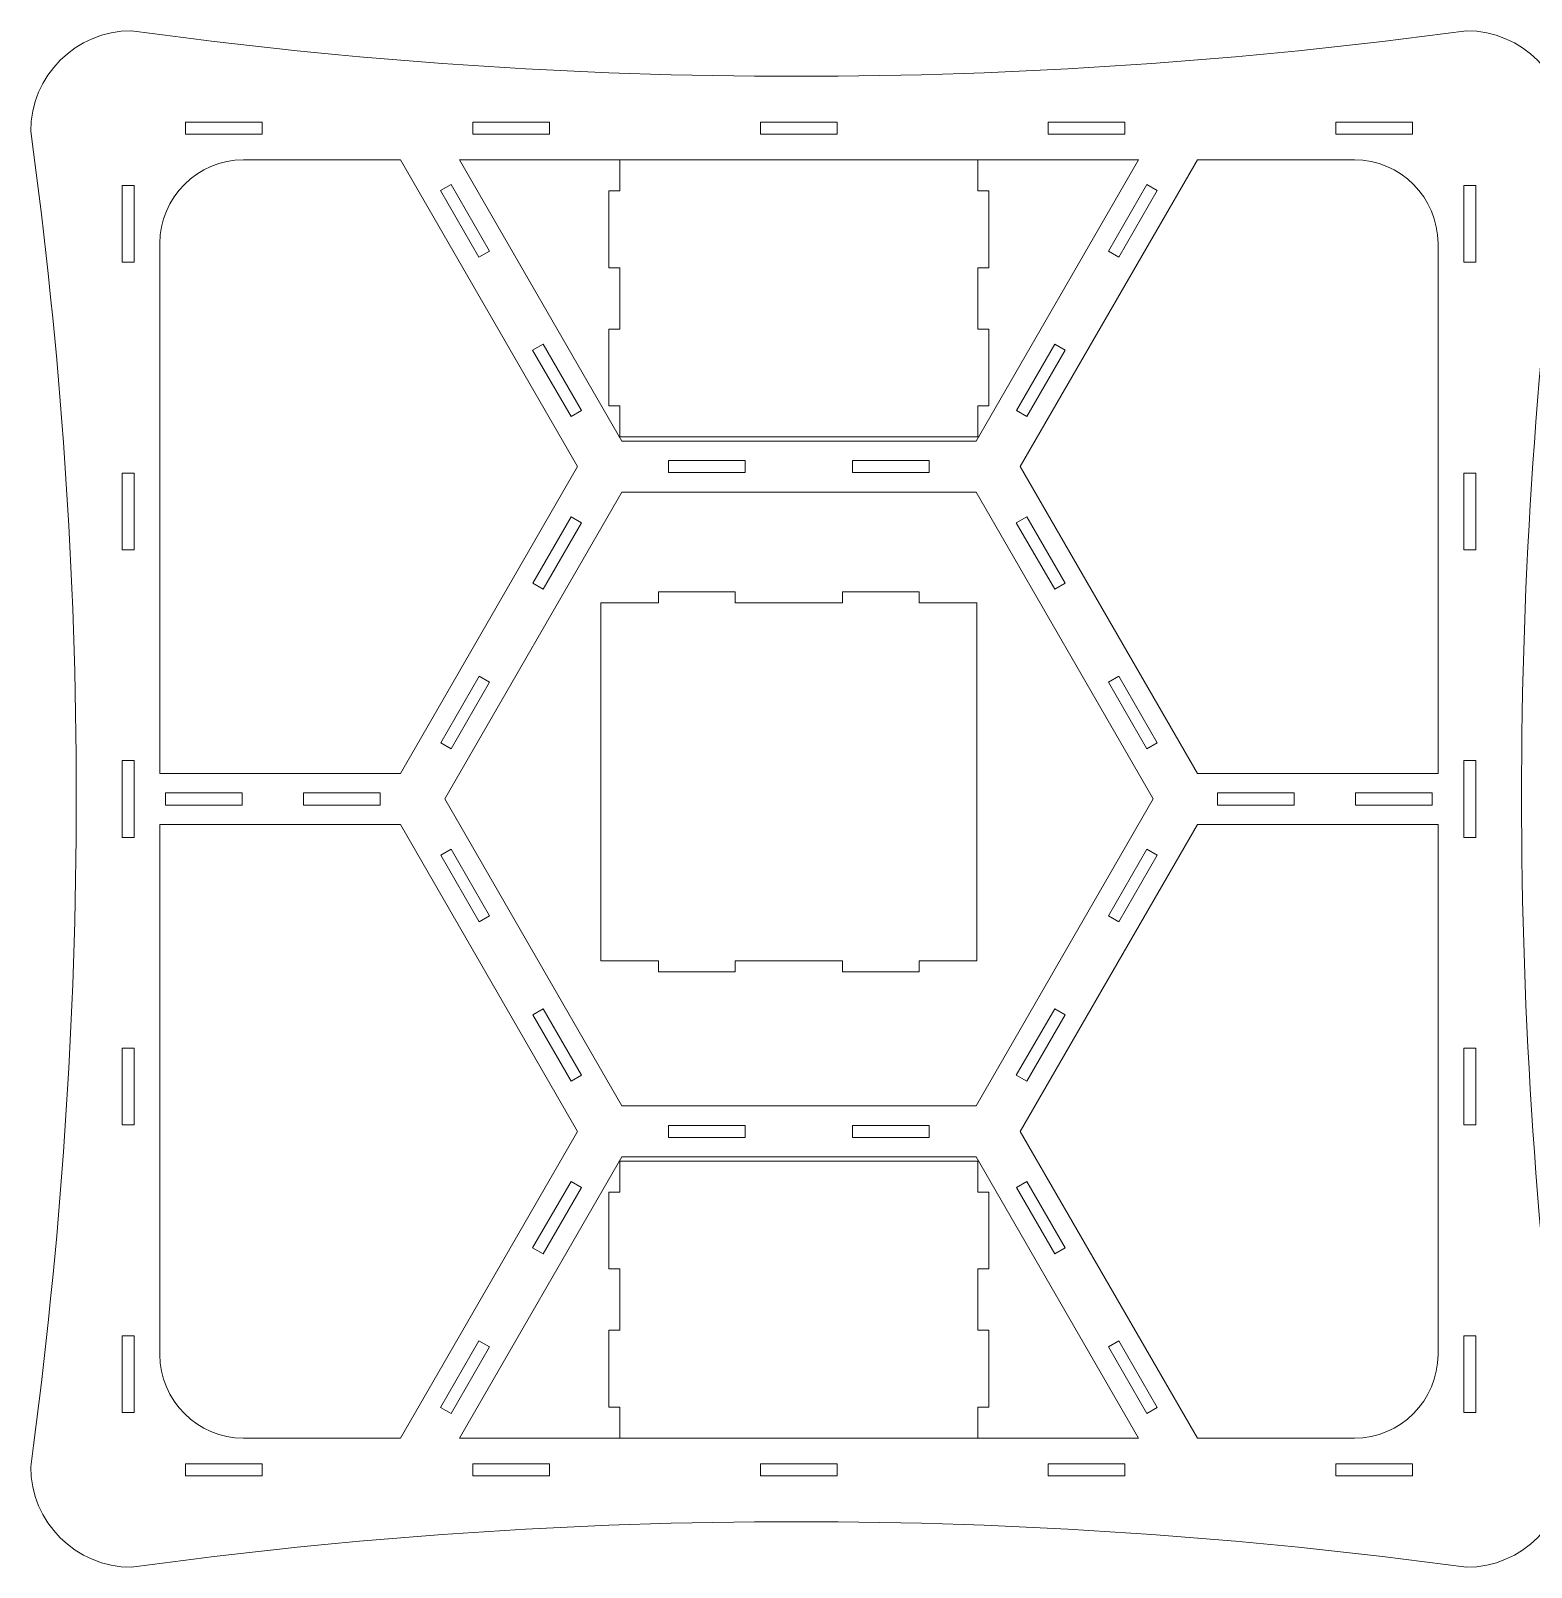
# Model space of a CAD drawing. Header units: millimetres. Extents: x -1689 to 1282, y -352 to 737.
# Drawn here: x 7.4 to 300.4, y 437.2 to 737.2 of the extents above; entities that cross this region are included whole.
import ezdxf

# ---------------------------------------------------------------- set-up
doc = ezdxf.new("R2010")
doc.units = ezdxf.units.MM
doc.header["$MEASUREMENT"] = 0
doc.layers.add('layer 1', color=7, linetype='Continuous')

msp = doc.modelspace()

# ---------------------------------------------------------------- linework, layer by layer
at = {"layer": 'layer 1', "color": 240, "lineweight": 18}
for points, knots in [([(27.0369, 737.193), (113.2745, 725.3298), (200.1811, 725.3298), (287.7561, 737.1929), (287.7561, 737.1929), (298.5579, 737.1929), (307.3953, 728.3561), (307.3968, 717.553), (307.3968, 717.553), (295.5337, 631.3161), (295.5336, 544.4103), (307.3965, 456.8352), (307.3965, 456.8352), (307.3965, 446.0316), (298.5593, 437.194), (287.7568, 437.193), (287.7568, 437.193), (200.1817, 449.0561), (113.2755, 449.0562), (27.0384, 437.1932), (27.0384, 437.1932), (16.2347, 437.1932), (7.3968, 446.0311), (7.3968, 456.8331), (7.3968, 456.8331), (19.26, 544.4087), (19.26, 631.3154), (7.3968, 717.553), (7.3968, 717.553), (7.3968, 728.3549), (16.2347, 737.1929), (27.0369, 737.193)], [0, 0, 0, 0, 0.11111111, 0.11111111, 0.11111111, 0.11111111, 0.22222222, 0.22222222, 0.22222222, 0.22222222, 0.33333333, 0.33333333, 0.33333333, 0.33333333, 0.44444444, 0.44444444, 0.44444444, 0.44444444, 0.55555556, 0.55555556, 0.55555556, 0.55555556, 0.66666667, 0.66666667, 0.66666667, 0.66666667, 0.77777778, 0.77777778, 0.77777778, 0.77777778, 1, 1, 1, 1]), ([(37.5933, 717.0052), (37.5933, 717.0052), (52.5687, 717.0052), (52.5687, 717.0052), (52.5687, 717.0052), (52.5687, 717.0052), (52.5687, 719.3513), (52.5687, 719.3513), (52.5687, 719.3513), (52.5687, 719.3513), (37.5933, 719.3513), (37.5933, 719.3513), (37.5933, 719.3513), (37.5933, 719.3513), (37.5933, 717.0052), (37.5933, 717.0052)], [0, 0, 0, 0, 0.2, 0.2, 0.2, 0.2, 0.4, 0.4, 0.4, 0.4, 0.6, 0.6, 0.6, 0.6, 1, 1, 1, 1]), ([(93.7512, 717.0052), (93.7512, 717.0052), (108.7266, 717.0052), (108.7266, 717.0052), (108.7266, 717.0052), (108.7266, 717.0052), (108.7266, 719.3513), (108.7266, 719.3513), (108.7266, 719.3513), (108.7266, 719.3513), (93.7512, 719.3513), (93.7512, 719.3513), (93.7512, 719.3513), (93.7512, 719.3513), (93.7512, 717.0052), (93.7512, 717.0052)], [0, 0, 0, 0, 0.2, 0.2, 0.2, 0.2, 0.4, 0.4, 0.4, 0.4, 0.6, 0.6, 0.6, 0.6, 1, 1, 1, 1]), ([(149.9091, 717.0052), (149.9091, 717.0052), (164.8846, 717.0052), (164.8846, 717.0052), (164.8846, 717.0052), (164.8846, 717.0052), (164.8846, 719.3513), (164.8846, 719.3513), (164.8846, 719.3513), (164.8846, 719.3513), (149.9091, 719.3513), (149.9091, 719.3513), (149.9091, 719.3513), (149.9091, 719.3513), (149.9091, 717.0052), (149.9091, 717.0052)], [0, 0, 0, 0, 0.2, 0.2, 0.2, 0.2, 0.4, 0.4, 0.4, 0.4, 0.6, 0.6, 0.6, 0.6, 1, 1, 1, 1]), ([(206.067, 717.0052), (206.067, 717.0052), (221.0425, 717.0052), (221.0425, 717.0052), (221.0425, 717.0052), (221.0425, 717.0052), (221.0425, 719.3513), (221.0425, 719.3513), (221.0425, 719.3513), (221.0425, 719.3513), (206.067, 719.3513), (206.067, 719.3513), (206.067, 719.3513), (206.067, 719.3513), (206.067, 717.0052), (206.067, 717.0052)], [0, 0, 0, 0, 0.2, 0.2, 0.2, 0.2, 0.4, 0.4, 0.4, 0.4, 0.6, 0.6, 0.6, 0.6, 1, 1, 1, 1]), ([(262.225, 717.0052), (262.225, 717.0052), (277.2004, 717.0052), (277.2004, 717.0052), (277.2004, 717.0052), (277.2004, 717.0052), (277.2004, 719.3513), (277.2004, 719.3513), (277.2004, 719.3513), (277.2004, 719.3513), (262.225, 719.3513), (262.225, 719.3513), (262.225, 719.3513), (262.225, 719.3513), (262.225, 717.0052), (262.225, 717.0052)], [0, 0, 0, 0, 0.2, 0.2, 0.2, 0.2, 0.4, 0.4, 0.4, 0.4, 0.6, 0.6, 0.6, 0.6, 1, 1, 1, 1]), ([(114.1665, 652.0867), (114.1665, 652.0867), (79.5822, 711.9884), (79.5822, 711.9884), (79.5822, 711.9884), (79.5822, 711.9884), (48.9413, 711.9884), (48.9413, 711.9884)], [0, 0, 0, 0, 0.33333333, 0.33333333, 0.33333333, 0.33333333, 1, 1, 1, 1]), ([(191.9811, 657.0783), (191.9811, 657.0783), (223.6832, 711.9884), (223.6832, 711.9884), (223.6832, 711.9884), (223.6832, 711.9884), (91.1102, 711.9884), (91.1102, 711.9884), (91.1102, 711.9884), (91.1102, 711.9884), (122.8125, 657.0785), (122.8125, 657.0785), (122.8125, 657.0785), (122.8125, 657.0785), (191.9811, 657.0783), (191.9811, 657.0783)], [0, 0, 0, 0, 0.2, 0.2, 0.2, 0.2, 0.4, 0.4, 0.4, 0.4, 0.6, 0.6, 0.6, 0.6, 1, 1, 1, 1]), ([(122.4541, 678.9467), (122.4541, 678.9467), (122.4541, 690.9279), (122.4541, 690.9279), (122.4541, 690.9279), (122.4541, 690.9279), (120.2826, 690.9279), (120.2826, 690.9279), (120.2826, 690.9279), (120.2826, 690.9279), (120.2826, 705.9026), (120.2826, 705.9026), (120.2826, 705.9026), (120.2826, 705.9026), (122.4541, 705.9026), (122.4541, 705.9026), (122.4541, 705.9026), (122.4541, 705.9026), (122.4541, 711.9679), (122.4541, 711.9679), (122.4541, 711.9679), (122.4541, 711.9679), (192.3395, 711.9679), (192.3395, 711.9679), (192.3395, 711.9679), (192.3395, 711.9679), (192.3395, 705.9026), (192.3395, 705.9026), (192.3395, 705.9026), (192.3395, 705.9026), (194.5109, 705.9026), (194.5109, 705.9026), (194.5109, 705.9026), (194.5109, 705.9026), (194.5109, 690.9279), (194.5109, 690.9279), (194.5109, 690.9279), (194.5109, 690.9279), (192.3395, 690.9279), (192.3395, 690.9279), (192.3395, 690.9279), (192.3395, 690.9279), (192.3395, 678.9467), (192.3395, 678.9467), (192.3395, 678.9467), (192.3395, 678.9467), (194.5109, 678.9467), (194.5109, 678.9467), (194.5109, 678.9467), (194.5109, 678.9467), (194.5109, 663.9721), (194.5109, 663.9721), (194.5109, 663.9721), (194.5109, 663.9721), (192.3395, 663.9721), (192.3395, 663.9721), (192.3395, 663.9721), (192.3395, 663.9721), (192.3395, 657.9067), (192.3395, 657.9067), (192.3395, 657.9067), (192.3395, 657.9067), (122.4541, 657.9067), (122.4541, 657.9067), (122.4541, 657.9067), (122.4541, 657.9067), (122.4541, 663.9721), (122.4541, 663.9721), (122.4541, 663.9721), (122.4541, 663.9721), (120.2826, 663.9721), (120.2826, 663.9721), (120.2826, 663.9721), (120.2826, 663.9721), (120.2826, 678.9467), (120.2826, 678.9467), (120.2826, 678.9467), (120.2826, 678.9467), (122.4541, 678.9467), (122.4541, 678.9467)], [0, 0, 0, 0, 0.04761905, 0.04761905, 0.04761905, 0.04761905, 0.0952381, 0.0952381, 0.0952381, 0.0952381, 0.14285714, 0.14285714, 0.14285714, 0.14285714, 0.19047619, 0.19047619, 0.19047619, 0.19047619, 0.23809524, 0.23809524, 0.23809524, 0.23809524, 0.28571429, 0.28571429, 0.28571429, 0.28571429, 0.33333333, 0.33333333, 0.33333333, 0.33333333, 0.38095238, 0.38095238, 0.38095238, 0.38095238, 0.42857143, 0.42857143, 0.42857143, 0.42857143, 0.47619048, 0.47619048, 0.47619048, 0.47619048, 0.52380952, 0.52380952, 0.52380952, 0.52380952, 0.57142857, 0.57142857, 0.57142857, 0.57142857, 0.61904762, 0.61904762, 0.61904762, 0.61904762, 0.66666667, 0.66666667, 0.66666667, 0.66666667, 0.71428571, 0.71428571, 0.71428571, 0.71428571, 0.76190476, 0.76190476, 0.76190476, 0.76190476, 0.80952381, 0.80952381, 0.80952381, 0.80952381, 0.85714286, 0.85714286, 0.85714286, 0.85714286, 0.9047619, 0.9047619, 0.9047619, 0.9047619, 1, 1, 1, 1]), ([(265.8524, 711.9884), (265.8524, 711.9884), (235.2112, 711.9884), (235.2112, 711.9884), (235.2112, 711.9884), (235.2112, 711.9884), (200.627, 652.0866), (200.627, 652.0866)], [0, 0, 0, 0, 0.33333333, 0.33333333, 0.33333333, 0.33333333, 1, 1, 1, 1]), ([(27.5847, 692.0212), (27.5847, 692.0212), (27.5847, 706.9966), (27.5847, 706.9966), (27.5847, 706.9966), (27.5847, 706.9966), (25.2386, 706.9966), (25.2386, 706.9966), (25.2386, 706.9966), (25.2386, 706.9966), (25.2386, 692.0212), (25.2386, 692.0212), (25.2386, 692.0212), (25.2386, 692.0212), (27.5847, 692.0212), (27.5847, 692.0212)], [0, 0, 0, 0, 0.2, 0.2, 0.2, 0.2, 0.4, 0.4, 0.4, 0.4, 0.6, 0.6, 0.6, 0.6, 1, 1, 1, 1]), ([(94.9236, 693.0084), (94.9236, 693.0084), (87.4359, 705.9775), (87.4359, 705.9775), (87.4359, 705.9775), (87.4359, 705.9775), (89.4677, 707.1504), (89.4677, 707.1504), (89.4677, 707.1504), (89.4677, 707.1504), (96.9554, 694.1814), (96.9554, 694.1814), (96.9554, 694.1814), (96.9554, 694.1814), (94.9236, 693.0084), (94.9236, 693.0084)], [0, 0, 0, 0, 0.2, 0.2, 0.2, 0.2, 0.4, 0.4, 0.4, 0.4, 0.6, 0.6, 0.6, 0.6, 1, 1, 1, 1]), ([(219.8697, 693.0084), (219.8697, 693.0084), (227.3575, 705.9775), (227.3575, 705.9775), (227.3575, 705.9775), (227.3575, 705.9775), (225.3256, 707.1504), (225.3256, 707.1504), (225.3256, 707.1504), (225.3256, 707.1504), (217.8379, 694.1814), (217.8379, 694.1814), (217.8379, 694.1814), (217.8379, 694.1814), (219.8697, 693.0084), (219.8697, 693.0084)], [0, 0, 0, 0, 0.2, 0.2, 0.2, 0.2, 0.4, 0.4, 0.4, 0.4, 0.6, 0.6, 0.6, 0.6, 1, 1, 1, 1]), ([(289.5552, 692.0212), (289.5552, 692.0212), (289.5552, 706.9966), (289.5552, 706.9966), (289.5552, 706.9966), (289.5552, 706.9966), (287.209, 706.9966), (287.209, 706.9966), (287.209, 706.9966), (287.209, 706.9966), (287.209, 692.0212), (287.209, 692.0212), (287.209, 692.0212), (287.209, 692.0212), (289.5552, 692.0212), (289.5552, 692.0212)], [0, 0, 0, 0, 0.2, 0.2, 0.2, 0.2, 0.4, 0.4, 0.4, 0.4, 0.6, 0.6, 0.6, 0.6, 1, 1, 1, 1]), ([(32.6015, 695.6486), (32.6015, 695.6486), (32.6013, 592.1848), (32.6013, 592.1848), (32.6013, 592.1848), (32.6013, 592.1848), (79.582, 592.1847), (79.582, 592.1847), (79.582, 592.1847), (79.582, 592.1847), (114.1665, 652.0867), (114.1665, 652.0867)], [0, 0, 0, 0, 0.25, 0.25, 0.25, 0.25, 0.5, 0.5, 0.5, 0.5, 1, 1, 1, 1]), ([(200.627, 652.0866), (200.627, 652.0866), (235.2112, 592.1848), (235.2112, 592.1848), (235.2112, 592.1848), (235.2112, 592.1848), (282.192, 592.1847), (282.192, 592.1847), (282.192, 592.1847), (282.192, 592.1847), (282.1922, 695.6486), (282.1922, 695.6486)], [0, 0, 0, 0, 0.25, 0.25, 0.25, 0.25, 0.5, 0.5, 0.5, 0.5, 1, 1, 1, 1]), ([(112.894, 661.8826), (112.894, 661.8826), (105.4064, 674.8515), (105.4064, 674.8515), (105.4064, 674.8515), (105.4064, 674.8515), (107.4382, 676.0246), (107.4382, 676.0246), (107.4382, 676.0246), (107.4382, 676.0246), (114.9259, 663.0557), (114.9259, 663.0557), (114.9259, 663.0557), (114.9259, 663.0557), (112.894, 661.8826), (112.894, 661.8826)], [0, 0, 0, 0, 0.2, 0.2, 0.2, 0.2, 0.4, 0.4, 0.4, 0.4, 0.6, 0.6, 0.6, 0.6, 1, 1, 1, 1]), ([(201.8993, 661.8826), (201.8993, 661.8826), (209.3869, 674.8515), (209.3869, 674.8515), (209.3869, 674.8515), (209.3869, 674.8515), (207.3551, 676.0246), (207.3551, 676.0246), (207.3551, 676.0246), (207.3551, 676.0246), (199.8674, 663.0557), (199.8674, 663.0557), (199.8674, 663.0557), (199.8674, 663.0557), (201.8993, 661.8826), (201.8993, 661.8826)], [0, 0, 0, 0, 0.2, 0.2, 0.2, 0.2, 0.4, 0.4, 0.4, 0.4, 0.6, 0.6, 0.6, 0.6, 1, 1, 1, 1]), ([(131.9384, 650.9135), (131.9384, 650.9135), (146.9138, 650.9135), (146.9138, 650.9135), (146.9138, 650.9135), (146.9138, 650.9135), (146.9138, 653.2597), (146.9138, 653.2597), (146.9138, 653.2597), (146.9138, 653.2597), (131.9384, 653.2597), (131.9384, 653.2597), (131.9384, 653.2597), (131.9384, 653.2597), (131.9384, 650.9135), (131.9384, 650.9135)], [0, 0, 0, 0, 0.2, 0.2, 0.2, 0.2, 0.4, 0.4, 0.4, 0.4, 0.6, 0.6, 0.6, 0.6, 1, 1, 1, 1]), ([(167.8794, 650.9135), (167.8794, 650.9135), (182.8548, 650.9135), (182.8548, 650.9135), (182.8548, 650.9135), (182.8548, 650.9135), (182.8547, 653.2597), (182.8547, 653.2597), (182.8547, 653.2597), (182.8547, 653.2597), (167.8794, 653.2597), (167.8794, 653.2597), (167.8794, 653.2597), (167.8794, 653.2597), (167.8794, 650.9135), (167.8794, 650.9135)], [0, 0, 0, 0, 0.2, 0.2, 0.2, 0.2, 0.4, 0.4, 0.4, 0.4, 0.6, 0.6, 0.6, 0.6, 1, 1, 1, 1]), ([(27.5847, 635.8632), (27.5847, 635.8632), (27.5847, 650.8387), (27.5847, 650.8387), (27.5847, 650.8387), (27.5847, 650.8387), (25.2386, 650.8387), (25.2386, 650.8387), (25.2386, 650.8387), (25.2386, 650.8387), (25.2386, 635.8632), (25.2386, 635.8632), (25.2386, 635.8632), (25.2386, 635.8632), (27.5847, 635.8632), (27.5847, 635.8632)], [0, 0, 0, 0, 0.2, 0.2, 0.2, 0.2, 0.4, 0.4, 0.4, 0.4, 0.6, 0.6, 0.6, 0.6, 1, 1, 1, 1]), ([(289.5552, 635.8632), (289.5552, 635.8632), (289.5552, 650.8387), (289.5552, 650.8387), (289.5552, 650.8387), (289.5552, 650.8387), (287.209, 650.8387), (287.209, 650.8387), (287.209, 650.8387), (287.209, 650.8387), (287.209, 635.8632), (287.209, 635.8632), (287.209, 635.8632), (287.209, 635.8632), (289.5552, 635.8632), (289.5552, 635.8632)], [0, 0, 0, 0, 0.2, 0.2, 0.2, 0.2, 0.4, 0.4, 0.4, 0.4, 0.6, 0.6, 0.6, 0.6, 1, 1, 1, 1]), ([(191.9811, 527.2914), (191.9811, 527.2914), (122.8125, 527.2912), (122.8125, 527.2912), (122.8125, 527.2912), (122.8125, 527.2912), (88.2282, 587.1931), (88.2282, 587.1931), (88.2282, 587.1931), (88.2282, 587.1931), (122.8124, 647.0948), (122.8124, 647.0948), (122.8124, 647.0948), (122.8124, 647.0948), (191.9809, 647.0947), (191.9809, 647.0947), (191.9809, 647.0947), (191.9809, 647.0947), (226.5652, 587.1931), (226.5652, 587.1931), (226.5652, 587.1931), (226.5652, 587.1931), (191.9811, 527.2914), (191.9811, 527.2914)], [0, 0, 0, 0, 0.14285714, 0.14285714, 0.14285714, 0.14285714, 0.28571429, 0.28571429, 0.28571429, 0.28571429, 0.42857143, 0.42857143, 0.42857143, 0.42857143, 0.57142857, 0.57142857, 0.57142857, 0.57142857, 0.71428571, 0.71428571, 0.71428571, 0.71428571, 1, 1, 1, 1]), ([(107.4545, 628.1316), (107.4545, 628.1316), (114.9422, 641.1007), (114.9422, 641.1007), (114.9422, 641.1007), (114.9422, 641.1007), (112.9103, 642.2737), (112.9103, 642.2737), (112.9103, 642.2737), (112.9103, 642.2737), (105.4226, 629.3047), (105.4226, 629.3047), (105.4226, 629.3047), (105.4226, 629.3047), (107.4545, 628.1316), (107.4545, 628.1316)], [0, 0, 0, 0, 0.2, 0.2, 0.2, 0.2, 0.4, 0.4, 0.4, 0.4, 0.6, 0.6, 0.6, 0.6, 1, 1, 1, 1]), ([(209.3707, 629.3047), (209.3707, 629.3047), (201.883, 642.2738), (201.883, 642.2738), (201.883, 642.2738), (201.883, 642.2738), (199.8512, 641.1006), (199.8512, 641.1006), (199.8512, 641.1006), (199.8512, 641.1006), (207.3389, 628.1316), (207.3389, 628.1316), (207.3389, 628.1316), (207.3389, 628.1316), (209.3707, 629.3047), (209.3707, 629.3047)], [0, 0, 0, 0, 0.2, 0.2, 0.2, 0.2, 0.4, 0.4, 0.4, 0.4, 0.6, 0.6, 0.6, 0.6, 1, 1, 1, 1]), ([(129.9705, 627.6619), (129.9705, 627.6619), (144.9458, 627.6619), (144.9458, 627.6619), (144.9458, 627.6619), (144.9458, 627.6619), (144.9458, 625.4905), (144.9458, 625.4905), (144.9458, 625.4905), (144.9458, 625.4905), (165.9115, 625.4905), (165.9115, 625.4905), (165.9115, 625.4905), (165.9115, 625.4905), (165.9115, 627.6619), (165.9115, 627.6619), (165.9115, 627.6619), (165.9115, 627.6619), (180.8868, 627.6619), (180.8868, 627.6619), (180.8868, 627.6619), (180.8868, 627.6619), (180.8869, 625.4905), (180.8869, 625.4905), (180.8869, 625.4905), (180.8869, 625.4905), (192.1685, 625.4905), (192.1685, 625.4905), (192.1685, 625.4905), (192.1685, 625.4905), (192.1685, 555.6051), (192.1685, 555.6051), (192.1685, 555.6051), (192.1685, 555.6051), (180.8868, 555.6051), (180.8868, 555.6051), (180.8868, 555.6051), (180.8868, 555.6051), (180.8869, 553.4336), (180.8869, 553.4336), (180.8869, 553.4336), (180.8869, 553.4336), (165.9115, 553.4336), (165.9115, 553.4336), (165.9115, 553.4336), (165.9115, 553.4336), (165.9115, 555.6051), (165.9115, 555.6051), (165.9115, 555.6051), (165.9115, 555.6051), (144.9458, 555.6051), (144.9458, 555.6051), (144.9458, 555.6051), (144.9458, 555.6051), (144.9458, 553.4336), (144.9458, 553.4336), (144.9458, 553.4336), (144.9458, 553.4336), (129.9705, 553.4336), (129.9705, 553.4336), (129.9705, 553.4336), (129.9705, 553.4336), (129.9705, 555.6051), (129.9705, 555.6051), (129.9705, 555.6051), (129.9705, 555.6051), (118.689, 555.6051), (118.689, 555.6051), (118.689, 555.6051), (118.689, 555.6051), (118.689, 625.4905), (118.689, 625.4905), (118.689, 625.4905), (118.689, 625.4905), (129.9705, 625.4905), (129.9705, 625.4905), (129.9705, 625.4905), (129.9705, 625.4905), (129.9705, 627.6619), (129.9705, 627.6619)], [0, 0, 0, 0, 0.04761905, 0.04761905, 0.04761905, 0.04761905, 0.0952381, 0.0952381, 0.0952381, 0.0952381, 0.14285714, 0.14285714, 0.14285714, 0.14285714, 0.19047619, 0.19047619, 0.19047619, 0.19047619, 0.23809524, 0.23809524, 0.23809524, 0.23809524, 0.28571429, 0.28571429, 0.28571429, 0.28571429, 0.33333333, 0.33333333, 0.33333333, 0.33333333, 0.38095238, 0.38095238, 0.38095238, 0.38095238, 0.42857143, 0.42857143, 0.42857143, 0.42857143, 0.47619048, 0.47619048, 0.47619048, 0.47619048, 0.52380952, 0.52380952, 0.52380952, 0.52380952, 0.57142857, 0.57142857, 0.57142857, 0.57142857, 0.61904762, 0.61904762, 0.61904762, 0.61904762, 0.66666667, 0.66666667, 0.66666667, 0.66666667, 0.71428571, 0.71428571, 0.71428571, 0.71428571, 0.76190476, 0.76190476, 0.76190476, 0.76190476, 0.80952381, 0.80952381, 0.80952381, 0.80952381, 0.85714286, 0.85714286, 0.85714286, 0.85714286, 0.9047619, 0.9047619, 0.9047619, 0.9047619, 1, 1, 1, 1]), ([(89.4839, 597.0059), (89.4839, 597.0059), (96.9716, 609.9748), (96.9716, 609.9748), (96.9716, 609.9748), (96.9716, 609.9748), (94.9398, 611.1478), (94.9398, 611.1478), (94.9398, 611.1478), (94.9398, 611.1478), (87.4521, 598.1789), (87.4521, 598.1789), (87.4521, 598.1789), (87.4521, 598.1789), (89.4839, 597.0059), (89.4839, 597.0059)], [0, 0, 0, 0, 0.2, 0.2, 0.2, 0.2, 0.4, 0.4, 0.4, 0.4, 0.6, 0.6, 0.6, 0.6, 1, 1, 1, 1]), ([(227.3412, 598.1789), (227.3412, 598.1789), (219.8536, 611.1478), (219.8536, 611.1478), (219.8536, 611.1478), (219.8536, 611.1478), (217.8217, 609.9748), (217.8217, 609.9748), (217.8217, 609.9748), (217.8217, 609.9748), (225.3094, 597.0059), (225.3094, 597.0059), (225.3094, 597.0059), (225.3094, 597.0059), (227.3412, 598.1789), (227.3412, 598.1789)], [0, 0, 0, 0, 0.2, 0.2, 0.2, 0.2, 0.4, 0.4, 0.4, 0.4, 0.6, 0.6, 0.6, 0.6, 1, 1, 1, 1]), ([(27.5847, 579.7053), (27.5847, 579.7053), (27.5847, 594.6808), (27.5847, 594.6808), (27.5847, 594.6808), (27.5847, 594.6808), (25.2386, 594.6808), (25.2386, 594.6808), (25.2386, 594.6808), (25.2386, 594.6808), (25.2386, 579.7053), (25.2386, 579.7053), (25.2386, 579.7053), (25.2386, 579.7053), (27.5847, 579.7053), (27.5847, 579.7053)], [0, 0, 0, 0, 0.2, 0.2, 0.2, 0.2, 0.4, 0.4, 0.4, 0.4, 0.6, 0.6, 0.6, 0.6, 1, 1, 1, 1]), ([(289.5552, 579.7053), (289.5552, 579.7053), (289.5552, 594.6808), (289.5552, 594.6808), (289.5552, 594.6808), (289.5552, 594.6808), (287.209, 594.6808), (287.209, 594.6808), (287.209, 594.6808), (287.209, 594.6808), (287.209, 579.7053), (287.209, 579.7053), (287.209, 579.7053), (287.209, 579.7053), (289.5552, 579.7053), (289.5552, 579.7053)], [0, 0, 0, 0, 0.2, 0.2, 0.2, 0.2, 0.4, 0.4, 0.4, 0.4, 0.6, 0.6, 0.6, 0.6, 1, 1, 1, 1]), ([(33.7227, 586.02), (33.7227, 586.02), (48.6974, 586.02), (48.6974, 586.02), (48.6974, 586.02), (48.6974, 586.02), (48.6974, 588.3661), (48.6974, 588.3661), (48.6974, 588.3661), (48.6974, 588.3661), (33.7227, 588.3661), (33.7227, 588.3661), (33.7227, 588.3661), (33.7227, 588.3661), (33.7227, 586.02), (33.7227, 586.02)], [0, 0, 0, 0, 0.2, 0.2, 0.2, 0.2, 0.4, 0.4, 0.4, 0.4, 0.6, 0.6, 0.6, 0.6, 1, 1, 1, 1]), ([(60.6785, 586.02), (60.6785, 586.02), (75.6533, 586.02), (75.6533, 586.02), (75.6533, 586.02), (75.6533, 586.02), (75.6533, 588.3661), (75.6533, 588.3661), (75.6533, 588.3661), (75.6533, 588.3661), (60.6785, 588.3661), (60.6785, 588.3661), (60.6785, 588.3661), (60.6785, 588.3661), (60.6785, 586.02), (60.6785, 586.02)], [0, 0, 0, 0, 0.2, 0.2, 0.2, 0.2, 0.4, 0.4, 0.4, 0.4, 0.6, 0.6, 0.6, 0.6, 1, 1, 1, 1]), ([(239.1399, 586.02), (239.1399, 586.02), (254.1146, 586.02), (254.1146, 586.02), (254.1146, 586.02), (254.1146, 586.02), (254.1146, 588.3661), (254.1146, 588.3661), (254.1146, 588.3661), (254.1146, 588.3661), (239.1399, 588.3661), (239.1399, 588.3661), (239.1399, 588.3661), (239.1399, 588.3661), (239.1399, 586.02), (239.1399, 586.02)], [0, 0, 0, 0, 0.2, 0.2, 0.2, 0.2, 0.4, 0.4, 0.4, 0.4, 0.6, 0.6, 0.6, 0.6, 1, 1, 1, 1]), ([(266.0957, 586.02), (266.0957, 586.02), (281.0705, 586.02), (281.0705, 586.02), (281.0705, 586.02), (281.0705, 586.02), (281.0705, 588.3661), (281.0705, 588.3661), (281.0705, 588.3661), (281.0705, 588.3661), (266.0957, 588.3661), (266.0957, 588.3661), (266.0957, 588.3661), (266.0957, 588.3661), (266.0957, 586.02), (266.0957, 586.02)], [0, 0, 0, 0, 0.2, 0.2, 0.2, 0.2, 0.4, 0.4, 0.4, 0.4, 0.6, 0.6, 0.6, 0.6, 1, 1, 1, 1]), ([(79.5819, 462.3977), (79.5819, 462.3977), (114.1664, 522.2997), (114.1664, 522.2997), (114.1664, 522.2997), (114.1664, 522.2997), (79.5821, 582.2014), (79.5821, 582.2014), (79.5821, 582.2014), (79.5821, 582.2014), (32.6015, 582.2011), (32.6015, 582.2011), (32.6015, 582.2011), (32.6015, 582.2011), (32.6015, 478.7375), (32.6015, 478.7375)], [0, 0, 0, 0, 0.2, 0.2, 0.2, 0.2, 0.4, 0.4, 0.4, 0.4, 0.6, 0.6, 0.6, 0.6, 1, 1, 1, 1]), ([(282.1922, 582.2011), (282.1922, 582.2011), (235.2115, 582.2011), (235.2115, 582.2011), (235.2115, 582.2011), (235.2115, 582.2011), (200.6271, 522.2994), (200.6271, 522.2994), (200.6271, 522.2994), (200.6271, 522.2994), (235.2114, 462.3977), (235.2114, 462.3977), (235.2114, 462.3977), (235.2114, 462.3977), (265.8524, 462.3977), (265.8524, 462.3977)], [0, 0, 0, 0, 0.2, 0.2, 0.2, 0.2, 0.4, 0.4, 0.4, 0.4, 0.6, 0.6, 0.6, 0.6, 1, 1, 1, 1]), ([(96.9718, 564.4111), (96.9718, 564.4111), (89.484, 577.3802), (89.484, 577.3802), (89.484, 577.3802), (89.484, 577.3802), (87.4522, 576.207), (87.4522, 576.207), (87.4522, 576.207), (87.4522, 576.207), (94.9399, 563.238), (94.9399, 563.238), (94.9399, 563.238), (94.9399, 563.238), (96.9718, 564.4111), (96.9718, 564.4111)], [0, 0, 0, 0, 0.2, 0.2, 0.2, 0.2, 0.4, 0.4, 0.4, 0.4, 0.6, 0.6, 0.6, 0.6, 1, 1, 1, 1]), ([(219.8535, 563.238), (219.8535, 563.238), (227.3412, 576.2071), (227.3412, 576.2071), (227.3412, 576.2071), (227.3412, 576.2071), (225.3093, 577.3801), (225.3093, 577.3801), (225.3093, 577.3801), (225.3093, 577.3801), (217.8216, 564.4111), (217.8216, 564.4111), (217.8216, 564.4111), (217.8216, 564.4111), (219.8535, 563.238), (219.8535, 563.238)], [0, 0, 0, 0, 0.2, 0.2, 0.2, 0.2, 0.4, 0.4, 0.4, 0.4, 0.6, 0.6, 0.6, 0.6, 1, 1, 1, 1]), ([(114.9422, 533.2853), (114.9422, 533.2853), (107.4545, 546.2543), (107.4545, 546.2543), (107.4545, 546.2543), (107.4545, 546.2543), (105.4227, 545.0812), (105.4227, 545.0812), (105.4227, 545.0812), (105.4227, 545.0812), (112.9104, 532.1122), (112.9104, 532.1122), (112.9104, 532.1122), (112.9104, 532.1122), (114.9422, 533.2853), (114.9422, 533.2853)], [0, 0, 0, 0, 0.2, 0.2, 0.2, 0.2, 0.4, 0.4, 0.4, 0.4, 0.6, 0.6, 0.6, 0.6, 1, 1, 1, 1]), ([(201.8829, 532.1122), (201.8829, 532.1122), (209.3706, 545.0812), (209.3706, 545.0812), (209.3706, 545.0812), (209.3706, 545.0812), (207.3388, 546.2543), (207.3388, 546.2543), (207.3388, 546.2543), (207.3388, 546.2543), (199.8511, 533.2853), (199.8511, 533.2853), (199.8511, 533.2853), (199.8511, 533.2853), (201.8829, 532.1122), (201.8829, 532.1122)], [0, 0, 0, 0, 0.2, 0.2, 0.2, 0.2, 0.4, 0.4, 0.4, 0.4, 0.6, 0.6, 0.6, 0.6, 1, 1, 1, 1]), ([(27.5847, 523.5474), (27.5847, 523.5474), (27.5847, 538.5228), (27.5847, 538.5228), (27.5847, 538.5228), (27.5847, 538.5228), (25.2386, 538.5228), (25.2386, 538.5228), (25.2386, 538.5228), (25.2386, 538.5228), (25.2386, 523.5474), (25.2386, 523.5474), (25.2386, 523.5474), (25.2386, 523.5474), (27.5847, 523.5474), (27.5847, 523.5474)], [0, 0, 0, 0, 0.2, 0.2, 0.2, 0.2, 0.4, 0.4, 0.4, 0.4, 0.6, 0.6, 0.6, 0.6, 1, 1, 1, 1]), ([(289.5552, 523.5474), (289.5552, 523.5474), (289.5552, 538.5228), (289.5552, 538.5228), (289.5552, 538.5228), (289.5552, 538.5228), (287.209, 538.5228), (287.209, 538.5228), (287.209, 538.5228), (287.209, 538.5228), (287.209, 523.5474), (287.209, 523.5474), (287.209, 523.5474), (287.209, 523.5474), (289.5552, 523.5474), (289.5552, 523.5474)], [0, 0, 0, 0, 0.2, 0.2, 0.2, 0.2, 0.4, 0.4, 0.4, 0.4, 0.6, 0.6, 0.6, 0.6, 1, 1, 1, 1]), ([(131.9384, 521.1264), (131.9384, 521.1264), (146.9138, 521.1264), (146.9138, 521.1264), (146.9138, 521.1264), (146.9138, 521.1264), (146.9138, 523.4725), (146.9138, 523.4725), (146.9138, 523.4725), (146.9138, 523.4725), (131.9384, 523.4725), (131.9384, 523.4725), (131.9384, 523.4725), (131.9384, 523.4725), (131.9384, 521.1264), (131.9384, 521.1264)], [0, 0, 0, 0, 0.2, 0.2, 0.2, 0.2, 0.4, 0.4, 0.4, 0.4, 0.6, 0.6, 0.6, 0.6, 1, 1, 1, 1]), ([(167.8794, 521.1264), (167.8794, 521.1264), (182.8548, 521.1264), (182.8548, 521.1264), (182.8548, 521.1264), (182.8548, 521.1264), (182.8547, 523.4725), (182.8547, 523.4725), (182.8547, 523.4725), (182.8547, 523.4725), (167.8794, 523.4725), (167.8794, 523.4725), (167.8794, 523.4725), (167.8794, 523.4725), (167.8794, 521.1264), (167.8794, 521.1264)], [0, 0, 0, 0, 0.2, 0.2, 0.2, 0.2, 0.4, 0.4, 0.4, 0.4, 0.6, 0.6, 0.6, 0.6, 1, 1, 1, 1]), ([(191.9811, 517.3078), (191.9811, 517.3078), (122.8121, 517.3076), (122.8121, 517.3076), (122.8121, 517.3076), (122.8121, 517.3076), (91.1097, 462.3977), (91.1097, 462.3977), (91.1097, 462.3977), (91.1097, 462.3977), (223.6834, 462.3977), (223.6834, 462.3977), (223.6834, 462.3977), (223.6834, 462.3977), (191.9811, 517.3078), (191.9811, 517.3078)], [0, 0, 0, 0, 0.2, 0.2, 0.2, 0.2, 0.4, 0.4, 0.4, 0.4, 0.6, 0.6, 0.6, 0.6, 1, 1, 1, 1]), ([(122.4541, 483.458), (122.4541, 483.458), (122.4541, 495.4392), (122.4541, 495.4392), (122.4541, 495.4392), (122.4541, 495.4392), (120.2826, 495.4392), (120.2826, 495.4392), (120.2826, 495.4392), (120.2826, 495.4392), (120.2826, 510.4139), (120.2826, 510.4139), (120.2826, 510.4139), (120.2826, 510.4139), (122.4541, 510.4139), (122.4541, 510.4139), (122.4541, 510.4139), (122.4541, 510.4139), (122.4541, 516.4793), (122.4541, 516.4793), (122.4541, 516.4793), (122.4541, 516.4793), (192.3395, 516.4793), (192.3395, 516.4793), (192.3395, 516.4793), (192.3395, 516.4793), (192.3395, 510.4139), (192.3395, 510.4139), (192.3395, 510.4139), (192.3395, 510.4139), (194.5109, 510.4139), (194.5109, 510.4139), (194.5109, 510.4139), (194.5109, 510.4139), (194.5109, 495.4392), (194.5109, 495.4392), (194.5109, 495.4392), (194.5109, 495.4392), (192.3395, 495.4392), (192.3395, 495.4392), (192.3395, 495.4392), (192.3395, 495.4392), (192.3395, 483.458), (192.3395, 483.458), (192.3395, 483.458), (192.3395, 483.458), (194.5109, 483.458), (194.5109, 483.458), (194.5109, 483.458), (194.5109, 483.458), (194.5109, 468.4834), (194.5109, 468.4834), (194.5109, 468.4834), (194.5109, 468.4834), (192.3395, 468.4834), (192.3395, 468.4834), (192.3395, 468.4834), (192.3395, 468.4834), (192.3395, 462.418), (192.3395, 462.418), (192.3395, 462.418), (192.3395, 462.418), (122.4541, 462.418), (122.4541, 462.418), (122.4541, 462.418), (122.4541, 462.418), (122.4541, 468.4834), (122.4541, 468.4834), (122.4541, 468.4834), (122.4541, 468.4834), (120.2826, 468.4834), (120.2826, 468.4834), (120.2826, 468.4834), (120.2826, 468.4834), (120.2826, 483.458), (120.2826, 483.458), (120.2826, 483.458), (120.2826, 483.458), (122.4541, 483.458), (122.4541, 483.458)], [0, 0, 0, 0, 0.04761905, 0.04761905, 0.04761905, 0.04761905, 0.0952381, 0.0952381, 0.0952381, 0.0952381, 0.14285714, 0.14285714, 0.14285714, 0.14285714, 0.19047619, 0.19047619, 0.19047619, 0.19047619, 0.23809524, 0.23809524, 0.23809524, 0.23809524, 0.28571429, 0.28571429, 0.28571429, 0.28571429, 0.33333333, 0.33333333, 0.33333333, 0.33333333, 0.38095238, 0.38095238, 0.38095238, 0.38095238, 0.42857143, 0.42857143, 0.42857143, 0.42857143, 0.47619048, 0.47619048, 0.47619048, 0.47619048, 0.52380952, 0.52380952, 0.52380952, 0.52380952, 0.57142857, 0.57142857, 0.57142857, 0.57142857, 0.61904762, 0.61904762, 0.61904762, 0.61904762, 0.66666667, 0.66666667, 0.66666667, 0.66666667, 0.71428571, 0.71428571, 0.71428571, 0.71428571, 0.76190476, 0.76190476, 0.76190476, 0.76190476, 0.80952381, 0.80952381, 0.80952381, 0.80952381, 0.85714286, 0.85714286, 0.85714286, 0.85714286, 0.9047619, 0.9047619, 0.9047619, 0.9047619, 1, 1, 1, 1]), ([(107.4381, 498.3614), (107.4381, 498.3614), (114.9258, 511.3305), (114.9258, 511.3305), (114.9258, 511.3305), (114.9258, 511.3305), (112.8939, 512.5035), (112.8939, 512.5035), (112.8939, 512.5035), (112.8939, 512.5035), (105.4063, 499.5345), (105.4063, 499.5345), (105.4063, 499.5345), (105.4063, 499.5345), (107.4381, 498.3614), (107.4381, 498.3614)], [0, 0, 0, 0, 0.2, 0.2, 0.2, 0.2, 0.4, 0.4, 0.4, 0.4, 0.6, 0.6, 0.6, 0.6, 1, 1, 1, 1]), ([(207.3552, 498.3614), (207.3552, 498.3614), (199.8675, 511.3305), (199.8675, 511.3305), (199.8675, 511.3305), (199.8675, 511.3305), (201.8994, 512.5035), (201.8994, 512.5035), (201.8994, 512.5035), (201.8994, 512.5035), (209.387, 499.5345), (209.387, 499.5345), (209.387, 499.5345), (209.387, 499.5345), (207.3552, 498.3614), (207.3552, 498.3614)], [0, 0, 0, 0, 0.2, 0.2, 0.2, 0.2, 0.4, 0.4, 0.4, 0.4, 0.6, 0.6, 0.6, 0.6, 1, 1, 1, 1]), ([(27.5847, 467.3895), (27.5847, 467.3895), (27.5847, 482.3649), (27.5847, 482.3649), (27.5847, 482.3649), (27.5847, 482.3649), (25.2386, 482.3649), (25.2386, 482.3649), (25.2386, 482.3649), (25.2386, 482.3649), (25.2386, 467.3895), (25.2386, 467.3895), (25.2386, 467.3895), (25.2386, 467.3895), (27.5847, 467.3895), (27.5847, 467.3895)], [0, 0, 0, 0, 0.2, 0.2, 0.2, 0.2, 0.4, 0.4, 0.4, 0.4, 0.6, 0.6, 0.6, 0.6, 1, 1, 1, 1]), ([(89.4676, 467.2356), (89.4676, 467.2356), (96.9553, 480.2046), (96.9553, 480.2046), (96.9553, 480.2046), (96.9553, 480.2046), (94.9235, 481.3776), (94.9235, 481.3776), (94.9235, 481.3776), (94.9235, 481.3776), (87.4358, 468.4087), (87.4358, 468.4087), (87.4358, 468.4087), (87.4358, 468.4087), (89.4676, 467.2356), (89.4676, 467.2356)], [0, 0, 0, 0, 0.2, 0.2, 0.2, 0.2, 0.4, 0.4, 0.4, 0.4, 0.6, 0.6, 0.6, 0.6, 1, 1, 1, 1]), ([(225.3257, 467.2356), (225.3257, 467.2356), (217.838, 480.2046), (217.838, 480.2046), (217.838, 480.2046), (217.838, 480.2046), (219.8698, 481.3776), (219.8698, 481.3776), (219.8698, 481.3776), (219.8698, 481.3776), (227.3576, 468.4087), (227.3576, 468.4087), (227.3576, 468.4087), (227.3576, 468.4087), (225.3257, 467.2356), (225.3257, 467.2356)], [0, 0, 0, 0, 0.2, 0.2, 0.2, 0.2, 0.4, 0.4, 0.4, 0.4, 0.6, 0.6, 0.6, 0.6, 1, 1, 1, 1]), ([(289.5552, 467.3895), (289.5552, 467.3895), (289.5552, 482.3649), (289.5552, 482.3649), (289.5552, 482.3649), (289.5552, 482.3649), (287.209, 482.3649), (287.209, 482.3649), (287.209, 482.3649), (287.209, 482.3649), (287.209, 467.3895), (287.209, 467.3895), (287.209, 467.3895), (287.209, 467.3895), (289.5552, 467.3895), (289.5552, 467.3895)], [0, 0, 0, 0, 0.2, 0.2, 0.2, 0.2, 0.4, 0.4, 0.4, 0.4, 0.6, 0.6, 0.6, 0.6, 1, 1, 1, 1]), ([(37.5933, 455.0347), (37.5933, 455.0347), (52.5687, 455.0347), (52.5687, 455.0347), (52.5687, 455.0347), (52.5687, 455.0347), (52.5687, 457.3809), (52.5687, 457.3809), (52.5687, 457.3809), (52.5687, 457.3809), (37.5933, 457.3809), (37.5933, 457.3809), (37.5933, 457.3809), (37.5933, 457.3809), (37.5933, 455.0347), (37.5933, 455.0347)], [0, 0, 0, 0, 0.2, 0.2, 0.2, 0.2, 0.4, 0.4, 0.4, 0.4, 0.6, 0.6, 0.6, 0.6, 1, 1, 1, 1]), ([(93.7512, 455.0347), (93.7512, 455.0347), (108.7266, 455.0347), (108.7266, 455.0347), (108.7266, 455.0347), (108.7266, 455.0347), (108.7266, 457.3809), (108.7266, 457.3809), (108.7266, 457.3809), (108.7266, 457.3809), (93.7512, 457.3809), (93.7512, 457.3809), (93.7512, 457.3809), (93.7512, 457.3809), (93.7512, 455.0347), (93.7512, 455.0347)], [0, 0, 0, 0, 0.2, 0.2, 0.2, 0.2, 0.4, 0.4, 0.4, 0.4, 0.6, 0.6, 0.6, 0.6, 1, 1, 1, 1]), ([(149.9091, 455.0347), (149.9091, 455.0347), (164.8846, 455.0347), (164.8846, 455.0347), (164.8846, 455.0347), (164.8846, 455.0347), (164.8846, 457.3809), (164.8846, 457.3809), (164.8846, 457.3809), (164.8846, 457.3809), (149.9091, 457.3809), (149.9091, 457.3809), (149.9091, 457.3809), (149.9091, 457.3809), (149.9091, 455.0347), (149.9091, 455.0347)], [0, 0, 0, 0, 0.2, 0.2, 0.2, 0.2, 0.4, 0.4, 0.4, 0.4, 0.6, 0.6, 0.6, 0.6, 1, 1, 1, 1]), ([(206.067, 455.0347), (206.067, 455.0347), (221.0425, 455.0347), (221.0425, 455.0347), (221.0425, 455.0347), (221.0425, 455.0347), (221.0425, 457.3809), (221.0425, 457.3809), (221.0425, 457.3809), (221.0425, 457.3809), (206.067, 457.3809), (206.067, 457.3809), (206.067, 457.3809), (206.067, 457.3809), (206.067, 455.0347), (206.067, 455.0347)], [0, 0, 0, 0, 0.2, 0.2, 0.2, 0.2, 0.4, 0.4, 0.4, 0.4, 0.6, 0.6, 0.6, 0.6, 1, 1, 1, 1]), ([(262.225, 455.0347), (262.225, 455.0347), (277.2004, 455.0347), (277.2004, 455.0347), (277.2004, 455.0347), (277.2004, 455.0347), (277.2004, 457.3809), (277.2004, 457.3809), (277.2004, 457.3809), (277.2004, 457.3809), (262.225, 457.3809), (262.225, 457.3809), (262.225, 457.3809), (262.225, 457.3809), (262.225, 455.0347), (262.225, 455.0347)], [0, 0, 0, 0, 0.2, 0.2, 0.2, 0.2, 0.4, 0.4, 0.4, 0.4, 0.6, 0.6, 0.6, 0.6, 1, 1, 1, 1])]:
    msp.add_open_spline(points, degree=3, knots=knots, dxfattribs=at)
for points in [[(48.9413, 711.9884), (39.9544, 711.9884), (32.6015, 704.6354), (32.6015, 695.6486)], [(282.1922, 695.6486), (282.1922, 704.6356), (274.8395, 711.9884), (265.8524, 711.9884)], [(282.1922, 478.7375), (282.1922, 478.7375), (282.1922, 582.2011), (282.1922, 582.2011)], [(32.6015, 478.7375), (32.6015, 469.7505), (39.9542, 462.3977), (48.9413, 462.3977)], [(265.8524, 462.3977), (274.8395, 462.3977), (282.1922, 469.7505), (282.1922, 478.7375)], [(48.9413, 462.3977), (48.9413, 462.3977), (79.5819, 462.3977), (79.5819, 462.3977)]]:
    msp.add_open_spline(points, degree=3, dxfattribs=at)

doc.saveas('drawing.dxf')
